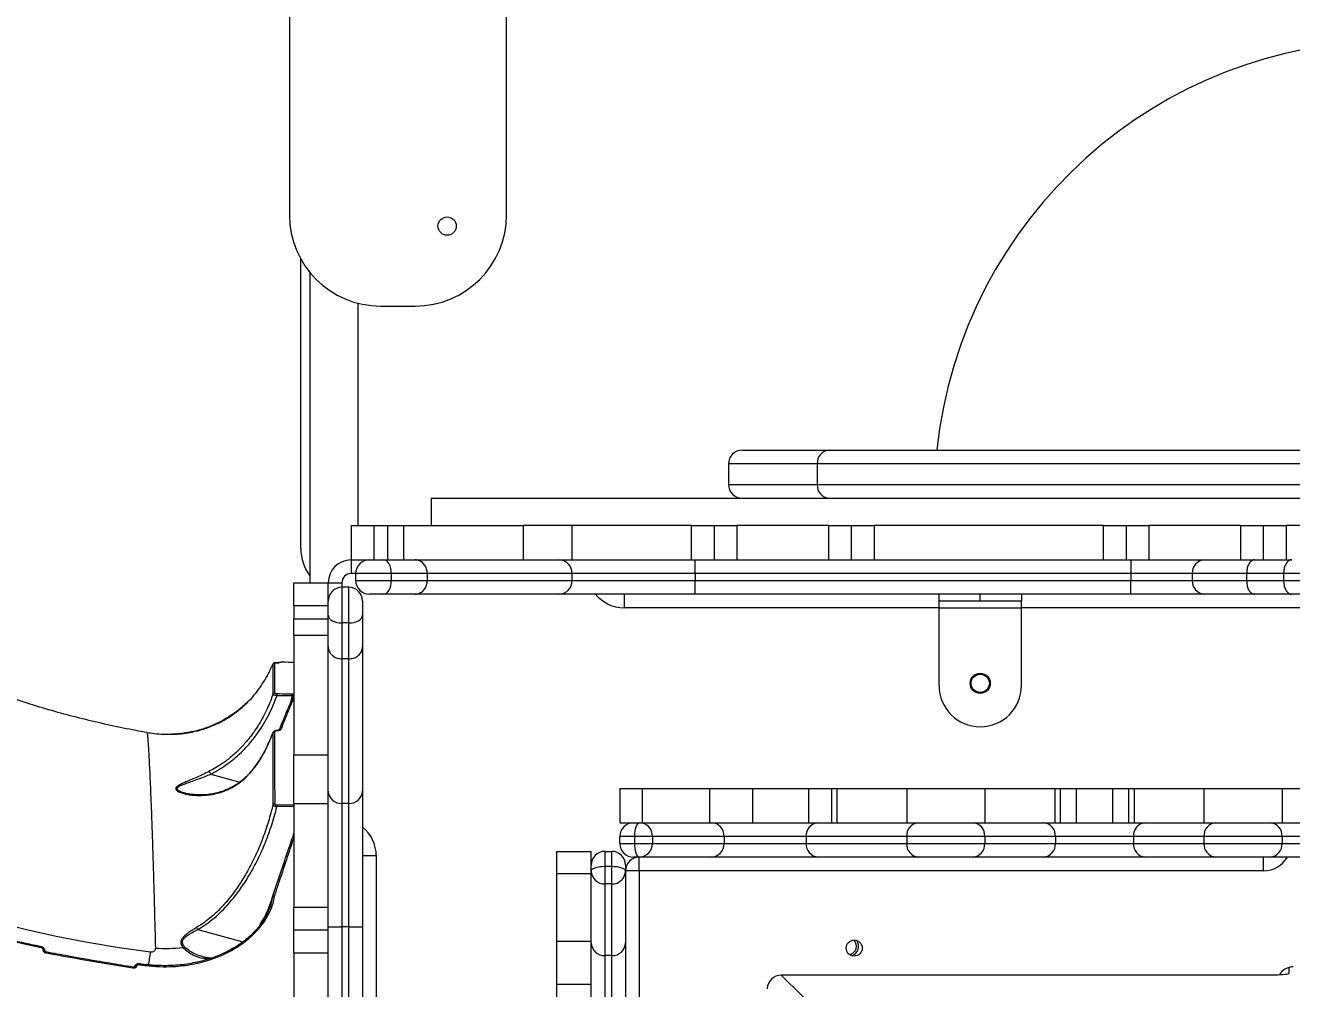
# Model space of a CAD drawing. Header units: millimetres. Extents: x -6328 to 5334, y -5037 to 4112.
# Drawn here: x -1314 to -760, y 1132 to 1553 of the extents above; entities that cross this region are included whole.
import ezdxf

# ---------------------------------------------------------------- set-up
doc = ezdxf.new("R2010")
doc.units = ezdxf.units.MM
for name, color, linetype in [('DIKOM_ОБЪЕКТ', 7, 'Continuous'), ('DIKOM_РАЗМЕР_ЗОНА', 7, 'Continuous'), ('DIKOM_РАЗМЕР_ОБЪЕКТА', 7, 'Continuous')]:
    doc.layers.add(name, color=color, linetype=linetype)
doc.styles.add('style1', font='arial.ttf', dxfattribs={"width": 0.8})
doc.dimstyles.new('1-50', dxfattribs={"dimtxt": 300, "dimasz": 200, "dimexe": 100, "dimexo": 0, "dimgap": 100, "dimtad": 1, "dimtxsty": 'style1', "dimcen": 200, "dimclrd": 7, "dimclre": 7, "dimclrt": 7, "dimadec": 1, "dimazin": 2, "dimtfac": 1, "dimtmove": 0, "dimatfit": 2, "dimfxl": 0, "dimlwd": 25, "dimlwe": 18, "dimarcsym": 0})

# ---------------------------------------------------------------- blocks, each defined once
blk = doc.blocks.new('*D2')
at = {"layer": 'Defpoints', "color": 0, "transparency": 16777216}
for p in [(-5303.77, 2121.42), (-1621.11, 2121.42), (560.33, -2395.62)]:
    blk.add_point(p, dxfattribs=at)
at = {"layer": 'DIKOM_РАЗМЕР_ОБЪЕКТА', "color": 7, "lineweight": 18, "transparency": 16777216}
for p, q in [((-1621.11, 2121.42), (-5403.77, 2121.42)), ((560.33, -2395.62), (-5403.77, -2395.62))]:
    blk.add_line(p, q, dxfattribs=at)
at = {"layer": 'DIKOM_РАЗМЕР_ОБЪЕКТА', "color": 7, "lineweight": 25, "transparency": 16777216}
blk.add_line((-5303.77, -2195.62), (-5303.77, 1921.42), dxfattribs=at)
at = {"layer": 'DIKOM_РАЗМЕР_ОБЪЕКТА', "color": 7, "transparency": 16777216}
for points in [[(-5337.11, 1921.42), (-5270.44, 1921.42), (-5303.77, 2121.42)], [(-5337.11, -2195.62), (-5270.44, -2195.62), (-5303.77, -2395.62)]]:
    blk.add_solid(points, dxfattribs=at)
at = {"layer": 'DIKOM_РАЗМЕР_ОБЪЕКТА', "color": 7, "transparency": 16777216, "insert": (-5556.94, -137.1), "char_height": 300, "attachment_point": 5, "rotation": 90, "style": 'style1'}
blk.add_mtext('4500', dxfattribs=at)
blk = doc.blocks.new('*D3')
at = {"layer": 'Defpoints', "color": 0, "transparency": 16777216}
for p in [(-1814.92, 4111.71), (-5877.98, -3895.62), (33.33, -3895.62)]:
    blk.add_point(p, dxfattribs=at)
at = {"layer": 'DIKOM_РАЗМЕР_ЗОНА', "color": 7, "lineweight": 18, "transparency": 16777216}
for p, q in [((-1814.92, 4111.71), (-5977.98, 4111.71)), ((33.33, -3895.62), (-5977.98, -3895.62))]:
    blk.add_line(p, q, dxfattribs=at)
at = {"layer": 'DIKOM_РАЗМЕР_ЗОНА', "color": 7, "lineweight": 25, "transparency": 16777216}
blk.add_line((-5877.98, 3911.71), (-5877.98, -3695.62), dxfattribs=at)
at = {"layer": 'DIKOM_РАЗМЕР_ЗОНА', "color": 7, "transparency": 16777216}
for points in [[(-5911.31, 3911.71), (-5844.65, 3911.71), (-5877.98, 4111.71)], [(-5911.31, -3695.62), (-5844.65, -3695.62), (-5877.98, -3895.62)]]:
    blk.add_solid(points, dxfattribs=at)
at = {"layer": 'DIKOM_РАЗМЕР_ЗОНА', "color": 7, "transparency": 16777216, "insert": (-6131.15, 108.05), "char_height": 300, "attachment_point": 5, "rotation": 90, "style": 'style1'}
blk.add_mtext('8000', dxfattribs=at)

msp = doc.modelspace()

# ---------------------------------------------------------------- linework, layer by layer
at = {"layer": 'DIKOM_ОБЪЕКТ', "color": 7, "linetype": 'Continuous', "lineweight": 15}
for p, q in [((-1198.67, 1564.304), (-1198.67, 1470.311)), ((-1103.67, 1470.311), (-1103.67, 1564.304)), ((-1193.67, 1324.311), (-1193.67, 1450.946)), ((-1189.67, 1445.032), (-1189.67, 1309.311)), ((-1168.67, 1431.581), (-1168.67, 1334.311)), ((-1158.67, 1430.311), (-1143.67, 1430.311)), ((-1000.67, 1367.311), (-962.621, 1367.311)), ((-962.621, 1367.311), (-470.719, 1367.311)), ((-1006.67, 1361.311), (-1006.67, 1352.311)), ((-967.817, 1361.311), (-1006.67, 1361.311)), ((-465.523, 1361.311), (-967.817, 1361.311)), ((-967.817, 1361.311), (-967.817, 1352.311)), ((-1006.67, 1352.311), (-967.817, 1352.311)), ((-967.817, 1352.311), (-465.523, 1352.311)), ((-1136.67, 1346.311), (-1136.67, 1334.311)), ((-1136.67, 1346.311), (-296.67, 1346.311)), ((-1171.67, 1334.311), (-1171.67, 1319.311)), ((-1171.67, 1334.311), (-1161.67, 1334.311)), ((-1161.67, 1334.311), (-1161.67, 1319.311)), ((-1161.67, 1334.311), (-1155.812, 1334.311)), ((-1155.812, 1334.311), (-1155.812, 1319.311)), ((-1155.812, 1334.311), (-1148.741, 1334.311)), ((-1148.741, 1334.311), (-1148.741, 1319.311)), ((-1148.741, 1334.311), (-1096.358, 1334.311)), ((-1096.358, 1334.311), (-1096.358, 1319.311)), ((-1075.145, 1334.311), (-1096.358, 1334.311)), ((-1075.145, 1334.311), (-1075.145, 1319.311)), ((-1022.961, 1334.311), (-1075.145, 1334.311)), ((-1022.961, 1334.311), (-1022.961, 1319.311)), ((-1022.961, 1334.311), (-1012.961, 1334.311)), ((-1012.961, 1334.311), (-1012.961, 1319.311)), ((-1012.961, 1334.311), (-1002.961, 1334.311)), ((-1002.961, 1334.311), (-1002.961, 1319.311)), ((-962.961, 1334.311), (-1002.961, 1334.311)), ((-962.961, 1334.311), (-962.961, 1319.311)), ((-962.961, 1334.311), (-952.961, 1334.311)), ((-952.961, 1334.311), (-952.961, 1319.311)), ((-952.961, 1334.311), (-942.961, 1334.311)), ((-942.961, 1334.311), (-942.961, 1319.311)), ((-842.785, 1334.311), (-942.961, 1334.311)), ((-842.785, 1334.311), (-842.785, 1319.311)), ((-842.785, 1334.311), (-832.785, 1334.311)), ((-832.785, 1334.311), (-832.785, 1319.311)), ((-832.785, 1334.311), (-822.785, 1334.311)), ((-822.785, 1334.311), (-822.785, 1319.311)), ((-782.785, 1334.311), (-822.785, 1334.311)), ((-782.785, 1334.311), (-782.785, 1319.311)), ((-782.785, 1334.311), (-772.785, 1334.311)), ((-772.785, 1334.311), (-772.785, 1319.311)), ((-772.785, 1334.311), (-762.785, 1334.311)), ((-762.785, 1334.311), (-762.785, 1319.311)), ((-663.718, 1334.311), (-762.785, 1334.311)), ((-1171.67, 1319.311), (-1163.67, 1319.311)), ((-1171.67, 1319.311), (-1171.67, 1313.311)), ((-1163.67, 1319.311), (-1157.438, 1319.311)), ((-1157.438, 1319.311), (-1143.744, 1319.311)), ((-1143.744, 1319.311), (-1080.528, 1319.311)), ((-1080.528, 1319.311), (-1021.187, 1319.311)), ((-1021.187, 1313.311), (-1021.187, 1319.311)), ((-1021.187, 1319.311), (-830.786, 1319.311)), ((-830.786, 1319.311), (-830.786, 1313.311)), ((-830.786, 1319.311), (-798.497, 1319.311)), ((-798.497, 1319.311), (-776.665, 1319.311)), ((-776.665, 1319.311), (-760.391, 1319.311)), ((-1169.67, 1313.311), (-1171.67, 1313.311)), ((-1154.089, 1313.311), (-1169.67, 1313.311)), ((-1169.67, 1313.311), (-1169.67, 1310.311)), ((-1154.089, 1313.311), (-1154.089, 1310.311)), ((-1138.362, 1313.311), (-1154.089, 1313.311)), ((-1138.362, 1313.311), (-1138.362, 1310.311)), ((-1075.133, 1313.311), (-1138.362, 1313.311)), ((-1075.133, 1313.311), (-1075.133, 1310.311)), ((-1021.187, 1313.311), (-1075.133, 1313.311)), ((-1021.187, 1313.311), (-1021.187, 1310.311)), ((-830.786, 1313.311), (-1021.187, 1313.311)), ((-803.878, 1313.311), (-830.786, 1313.311)), ((-830.786, 1313.311), (-830.786, 1310.311)), ((-780.098, 1313.311), (-803.878, 1313.311)), ((-803.878, 1313.311), (-803.878, 1310.311)), ((-763.928, 1313.311), (-780.098, 1313.311)), ((-780.098, 1313.311), (-780.098, 1310.311)), ((-752.586, 1313.311), (-763.928, 1313.311)), ((-763.928, 1313.311), (-763.928, 1310.311)), ((-1196.67, 1309.311), (-1181.67, 1309.311)), ((-1196.67, 1299.311), (-1196.67, 1309.311)), ((-1181.67, 1301.311), (-1181.67, 1309.311)), ((-1181.67, 1309.311), (-1175.67, 1309.311)), ((-1175.67, 1309.311), (-1175.67, 1307.311)), ((-1175.67, 1307.311), (-1175.67, 1291.73)), ((-1172.67, 1307.311), (-1175.67, 1307.311)), ((-1172.67, 1291.73), (-1172.67, 1307.311)), ((-1169.67, 1310.311), (-1154.089, 1310.311)), ((-1154.089, 1310.311), (-1138.362, 1310.311)), ((-1138.362, 1310.311), (-1075.133, 1310.311)), ((-1075.133, 1310.311), (-1021.187, 1310.311)), ((-1021.187, 1304.311), (-1021.187, 1310.311)), ((-1021.187, 1310.311), (-830.786, 1310.311)), ((-830.786, 1304.311), (-830.786, 1310.311)), ((-830.786, 1310.311), (-803.878, 1310.311)), ((-803.878, 1310.311), (-780.098, 1310.311)), ((-780.098, 1310.311), (-763.928, 1310.311)), ((-763.928, 1310.311), (-752.586, 1310.311)), ((-1181.67, 1295.078), (-1181.67, 1301.311)), ((-1166.67, 1301.311), (-1166.67, 1295.078)), ((-1157.438, 1304.311), (-1163.67, 1304.311)), ((-1143.744, 1304.311), (-1157.438, 1304.311)), ((-1080.528, 1304.311), (-1143.744, 1304.311)), ((-1021.187, 1304.311), (-1080.528, 1304.311)), ((-1052.305, 1304.311), (-1052.305, 1298.311)), ((-830.786, 1304.311), (-1021.187, 1304.311)), ((-914.572, 1301.311), (-914.572, 1304.311)), ((-896.572, 1301.311), (-914.572, 1301.311)), ((-914.572, 1298.311), (-914.572, 1301.311)), ((-896.572, 1301.311), (-896.572, 1304.311)), ((-878.572, 1301.311), (-896.572, 1301.311)), ((-878.572, 1304.311), (-878.572, 1301.311)), ((-878.572, 1298.311), (-878.572, 1301.311)), ((-798.497, 1304.311), (-830.786, 1304.311)), ((-776.665, 1304.311), (-798.497, 1304.311)), ((-760.391, 1304.311), (-776.665, 1304.311)), ((-747.266, 1304.311), (-760.391, 1304.311)), ((-1196.67, 1299.311), (-1181.67, 1299.311)), ((-1196.67, 1299.311), (-1196.67, 1293.453)), ((-914.572, 1298.311), (-1052.305, 1298.311)), ((-914.572, 1298.311), (-878.572, 1298.311)), ((-914.572, 1264.311), (-914.572, 1298.311)), ((-878.572, 1264.311), (-878.572, 1298.311)), ((-555.048, 1298.311), (-878.572, 1298.311)), ((-1196.67, 1293.453), (-1181.67, 1293.453)), ((-1196.67, 1286.382), (-1196.67, 1293.453)), ((-1181.67, 1281.384), (-1181.67, 1295.078)), ((-1172.67, 1291.73), (-1175.67, 1291.73)), ((-1175.67, 1291.73), (-1175.67, 1276.003)), ((-1172.67, 1276.003), (-1172.67, 1291.73)), ((-1166.67, 1295.078), (-1166.67, 1281.384)), ((-1196.67, 1286.382), (-1181.67, 1286.382)), ((-1196.67, 1286.382), (-1196.67, 1233.998)), ((-1181.67, 1218.169), (-1181.67, 1281.384)), ((-1166.67, 1281.384), (-1166.67, 1218.169)), ((-1172.67, 1276.003), (-1175.67, 1276.003)), ((-1175.67, 1276.003), (-1175.67, 1212.774)), ((-1172.67, 1212.774), (-1172.67, 1276.003)), ((-1208.324, 1268.571), (-1208.575, 1268.151)), ((-1204.061, 1260.053), (-1197.378, 1259.922)), ((-1197.378, 1259.922), (-1198.524, 1255.975)), ((-1196.99, 1259.527), (-1197.04, 1259.382)), ((-1206.985, 1240.961), (-1207.289, 1240.208)), ((-1206.935, 1240.941), (-1206.956, 1240.95)), ((-1206.935, 1240.941), (-1205.918, 1243.659)), ((-1196.67, 1233.998), (-1181.67, 1233.998)), ((-1196.67, 1212.785), (-1196.67, 1233.998)), ((-1233.017, 1225.616), (-1220.271, 1222.135)), ((-1054.17, 1219.311), (-1054.17, 1204.311)), ((-1054.17, 1219.311), (-1044.464, 1219.311)), ((-1044.464, 1219.311), (-1044.464, 1204.311)), ((-1044.464, 1219.311), (-1014.918, 1219.311)), ((-1014.918, 1219.311), (-1014.918, 1204.311)), ((-1014.918, 1219.311), (-996.094, 1219.311)), ((-996.094, 1219.311), (-996.094, 1204.311)), ((-996.094, 1219.311), (-971.67, 1219.311)), ((-971.67, 1219.311), (-971.67, 1204.311)), ((-971.67, 1219.311), (-961.67, 1219.311)), ((-961.67, 1219.311), (-961.67, 1204.311)), ((-961.67, 1219.311), (-959.319, 1219.311)), ((-959.319, 1219.311), (-959.319, 1204.311)), ((-959.319, 1219.311), (-928.732, 1219.311)), ((-928.732, 1219.311), (-928.732, 1204.311)), ((-928.732, 1219.311), (-894.608, 1219.311)), ((-894.608, 1219.311), (-894.608, 1204.311)), ((-894.608, 1219.311), (-864.021, 1219.311)), ((-864.021, 1219.311), (-864.021, 1204.311)), ((-864.021, 1219.311), (-861.67, 1219.311)), ((-861.67, 1219.311), (-861.67, 1204.311)), ((-861.67, 1219.311), (-854.67, 1219.311)), ((-854.67, 1219.311), (-854.67, 1204.311)), ((-854.67, 1219.311), (-838.67, 1219.311)), ((-838.67, 1219.311), (-838.67, 1204.311)), ((-838.67, 1219.311), (-831.67, 1219.311)), ((-831.67, 1219.311), (-831.67, 1204.311)), ((-831.67, 1219.311), (-829.319, 1219.311)), ((-829.319, 1219.311), (-829.319, 1204.311)), ((-829.319, 1219.311), (-798.732, 1219.311)), ((-798.732, 1219.311), (-798.732, 1204.311)), ((-798.732, 1219.311), (-764.608, 1219.311)), ((-764.608, 1219.311), (-764.608, 1204.311)), ((-764.608, 1219.311), (-734.021, 1219.311)), ((-1243.893, 1217.214), (-1244.239, 1217.318)), ((-1196.67, 1212.785), (-1181.67, 1212.785)), ((-1196.67, 1212.785), (-1196.67, 1167.439)), ((-1181.67, 1158.827), (-1181.67, 1218.169)), ((-1172.67, 1212.774), (-1175.67, 1212.774)), ((-1175.67, 1212.774), (-1175.67, 1158.827)), ((-1172.67, 1158.827), (-1172.67, 1212.774)), ((-1166.67, 1218.169), (-1166.67, 1158.827)), ((-1204.105, 1211.435), (-1196.67, 1211.513)), ((-1054.17, 1204.311), (-1048.17, 1204.311)), ((-1048.17, 1204.311), (-1045.558, 1204.311)), ((-1045.558, 1204.311), (-1014.198, 1204.311)), ((-1014.198, 1204.311), (-967.546, 1204.311)), ((-967.546, 1204.311), (-923.613, 1204.311)), ((-923.613, 1204.311), (-899.727, 1204.311)), ((-899.727, 1204.311), (-868.85, 1204.311)), ((-868.85, 1204.311), (-824.49, 1204.311)), ((-824.49, 1204.311), (-793.613, 1204.311)), ((-793.613, 1204.311), (-769.727, 1204.311)), ((-769.727, 1204.311), (-738.85, 1204.311)), ((-1047.64, 1198.311), (-1054.17, 1198.311)), ((-1054.17, 1195.311), (-1054.17, 1198.311)), ((-1039.911, 1198.311), (-1047.64, 1198.311)), ((-1047.64, 1195.311), (-1047.64, 1198.311)), ((-1039.911, 1198.311), (-1039.911, 1195.311)), ((-1008.551, 1198.311), (-1039.911, 1198.311)), ((-1008.551, 1198.311), (-1008.551, 1195.311)), ((-972.665, 1198.311), (-1008.551, 1198.311)), ((-928.732, 1198.311), (-972.665, 1198.311)), ((-972.665, 1198.311), (-972.665, 1195.311)), ((-894.608, 1198.311), (-928.732, 1198.311)), ((-928.732, 1198.311), (-928.732, 1195.311)), ((-894.608, 1198.311), (-894.608, 1195.311)), ((-863.732, 1198.311), (-894.608, 1198.311)), ((-863.732, 1198.311), (-863.732, 1195.311)), ((-829.608, 1198.311), (-863.732, 1198.311)), ((-798.732, 1198.311), (-829.608, 1198.311)), ((-829.608, 1198.311), (-829.608, 1195.311)), ((-764.608, 1198.311), (-798.732, 1198.311)), ((-798.732, 1198.311), (-798.732, 1195.311)), ((-764.608, 1198.311), (-764.608, 1195.311)), ((-733.732, 1198.311), (-764.608, 1198.311)), ((-1081.67, 1191.811), (-1066.67, 1191.811)), ((-1081.67, 1182.105), (-1081.67, 1191.811)), ((-1066.67, 1185.811), (-1066.67, 1191.811)), ((-1060.67, 1191.811), (-1060.67, 1185.281)), ((-1060.67, 1191.811), (-1057.67, 1191.811)), ((-1057.67, 1185.281), (-1057.67, 1191.811)), ((-1054.17, 1195.311), (-1047.64, 1195.311)), ((-1047.64, 1195.311), (-1039.911, 1195.311)), ((-1039.911, 1195.311), (-1008.551, 1195.311)), ((-1008.551, 1195.311), (-972.665, 1195.311)), ((-972.665, 1195.311), (-928.732, 1195.311)), ((-928.732, 1195.311), (-894.608, 1195.311)), ((-894.608, 1195.311), (-863.732, 1195.311)), ((-863.732, 1195.311), (-829.608, 1195.311)), ((-829.608, 1195.311), (-798.732, 1195.311)), ((-798.732, 1195.311), (-764.608, 1195.311)), ((-764.608, 1195.311), (-733.732, 1195.311)), ((-1166.67, 1189.946), (-1160.67, 1189.946)), ((-1160.67, 1189.946), (-1160.67, 1051.932)), ((-1066.67, 1183.199), (-1066.67, 1185.811)), ((-1060.67, 1185.281), (-1060.67, 1177.551)), ((-1060.67, 1185.281), (-1057.67, 1185.281)), ((-1057.67, 1177.551), (-1057.67, 1185.281)), ((-1051.67, 1185.811), (-1051.67, 1183.199)), ((-1045.558, 1189.311), (-1048.17, 1189.311)), ((-1045.67, 1183.311), (-1045.67, 1189.311)), ((-1014.198, 1189.311), (-1045.558, 1189.311)), ((-967.546, 1189.311), (-1014.198, 1189.311)), ((-923.613, 1189.311), (-967.546, 1189.311)), ((-899.727, 1189.311), (-923.613, 1189.311)), ((-868.85, 1189.311), (-899.727, 1189.311)), ((-824.49, 1189.311), (-868.85, 1189.311)), ((-793.613, 1189.311), (-824.49, 1189.311)), ((-769.727, 1189.311), (-793.613, 1189.311)), ((-772.67, 1183.311), (-772.67, 1189.311)), ((-738.85, 1189.311), (-769.727, 1189.311)), ((-1081.67, 1182.105), (-1066.67, 1182.105)), ((-1081.67, 1152.559), (-1081.67, 1182.105)), ((-1066.67, 1151.838), (-1066.67, 1183.199)), ((-1045.67, 1183.311), (-1051.67, 1183.311)), ((-1051.67, 1183.199), (-1051.67, 1151.838)), ((-772.67, 1183.311), (-1045.67, 1183.311)), ((-1045.67, 1183.311), (-1045.67, 910.311)), ((-1057.67, 1177.551), (-1060.67, 1177.551)), ((-1060.67, 1177.551), (-1060.67, 1146.191)), ((-1057.67, 1146.191), (-1057.67, 1177.551)), ((-1206.134, 1171.648), (-1206.16, 1171.524)), ((-1205.197, 1171.973), (-1205.138, 1172.203)), ((-1205.138, 1172.203), (-1205.127, 1172.234)), ((-1196.67, 1167.439), (-1181.67, 1167.439)), ((-1196.67, 1157.439), (-1196.67, 1167.439)), ((-1238.625, 1157.657), (-1219.009, 1152.299)), ((-1196.67, 1157.439), (-1181.67, 1157.439)), ((-1196.67, 1147.439), (-1196.67, 1157.439)), ((-1181.67, 1158.827), (-1175.67, 1158.827)), ((-1181.67, 968.427), (-1181.67, 1158.827)), ((-1172.67, 1158.827), (-1175.67, 1158.827)), ((-1175.67, 1158.827), (-1175.67, 968.427)), ((-1172.67, 1158.827), (-1166.67, 1158.827)), ((-1172.67, 968.427), (-1172.67, 1158.827)), ((-1166.67, 1158.827), (-1166.67, 968.427)), ((-1081.67, 1152.559), (-1066.67, 1152.559)), ((-1081.67, 1133.735), (-1081.67, 1152.559)), ((-1066.67, 1105.187), (-1066.67, 1151.838)), ((-1051.67, 1151.838), (-1051.67, 1105.187)), ((-1306.441, 1148.842), (-1306.445, 1148.822)), ((-1305.571, 1148.098), (-1305.567, 1148.117)), ((-1305.564, 1148.032), (-1305.571, 1148.098)), ((-1305.104, 1147.773), (-1305.105, 1147.773)), ((-1196.67, 1147.439), (-1181.67, 1147.439)), ((-1196.67, 1147.439), (-1196.67, 1107.439)), ((-1267.003, 1141.156), (-1267.005, 1141.156)), ((-1266.288, 1141.668), (-1266.471, 1141.286)), ((-1266.404, 1141.296), (-1266.422, 1141.245)), ((-1266.404, 1141.296), (-1266.417, 1141.264)), ((-1266.4, 1141.316), (-1266.404, 1141.296)), ((-1265.374, 1141.69), (-1265.37, 1141.71)), ((-1261.349, 1142.224), (-1264.232, 1142.605)), ((-1057.67, 1146.191), (-1060.67, 1146.191)), ((-1060.67, 1146.191), (-1060.67, 1110.306)), ((-1057.67, 1110.306), (-1057.67, 1146.191)), ((-761.67, 1141.019), (-761.67, 1138.42)), ((-767.67, 1137.703), (-983.626, 1137.703)), ((-983.626, 1137.703), (-932.042, 1087.056)), ((-1081.67, 1133.735), (-1066.67, 1133.735)), ((-1081.67, 1109.311), (-1081.67, 1133.735))]:
    msp.add_line(p, q, dxfattribs=at)
at = {"layer": 'DIKOM_ОБЪЕКТ', "color": 7, "linetype": 'Continuous', "lineweight": 15, "flags": 128}
for points in [[(-1154.089, 1313.311), (-1154.153, 1314.481), (-1154.344, 1315.607), (-1154.653, 1316.644), (-1155.07, 1317.553), (-1155.577, 1318.299), (-1156.156, 1318.854), (-1156.784, 1319.195), (-1157.438, 1319.311)], [(-1157.438, 1304.311), (-1156.784, 1304.426), (-1156.156, 1304.767), (-1155.577, 1305.322), (-1155.07, 1306.068), (-1154.653, 1306.977), (-1154.344, 1308.015), (-1154.153, 1309.14), (-1154.089, 1310.311)], [(-1181.67, 1295.078), (-1181.555, 1294.425), (-1181.213, 1293.797), (-1180.659, 1293.218), (-1179.913, 1292.71), (-1179.003, 1292.294), (-1177.966, 1291.984), (-1176.841, 1291.794), (-1175.67, 1291.73)], [(-1172.67, 1291.73), (-1171.5, 1291.794), (-1170.374, 1291.984), (-1169.337, 1292.294), (-1168.427, 1292.71), (-1167.681, 1293.218), (-1167.127, 1293.797), (-1166.785, 1294.425), (-1166.67, 1295.078)], [(-1203.334, 1274.283), (-1203.502, 1274.276), (-1203.534, 1274.272)], [(-1203.85, 1244.677), (-1203.869, 1244.739), (-1203.88, 1244.748)], [(-1047.64, 1198.311), (-1047.6, 1199.481), (-1047.481, 1200.607), (-1047.289, 1201.644), (-1047.03, 1202.553), (-1046.715, 1203.299), (-1046.355, 1203.854), (-1045.964, 1204.195), (-1045.558, 1204.311)], [(-1045.558, 1189.311), (-1045.964, 1189.426), (-1046.355, 1189.767), (-1046.715, 1190.322), (-1047.03, 1191.068), (-1047.289, 1191.977), (-1047.481, 1193.015), (-1047.6, 1194.14), (-1047.64, 1195.311)], [(-1259.315, 1147.686), (-1273.123, 1149.651), (-1286.877, 1151.961), (-1300.566, 1154.614), (-1314.182, 1157.609), (-1327.716, 1160.943), (-1341.161, 1164.615), (-1354.506, 1168.622), (-1367.743, 1172.962), (-1380.865, 1177.631), (-1393.861, 1182.627), (-1406.725, 1187.947)], [(-1066.67, 1183.199), (-1066.555, 1183.605), (-1066.213, 1183.995), (-1065.659, 1184.355), (-1064.913, 1184.671), (-1064.003, 1184.93), (-1062.966, 1185.122), (-1061.841, 1185.241), (-1060.67, 1185.281)], [(-1057.67, 1185.281), (-1056.5, 1185.241), (-1055.374, 1185.122), (-1054.337, 1184.93), (-1053.427, 1184.671), (-1052.681, 1184.355), (-1052.127, 1183.995), (-1051.785, 1183.605), (-1051.67, 1183.199)], [(-1369.752, 1166.816), (-1362.05, 1164.296), (-1354.313, 1161.885), (-1346.541, 1159.583), (-1338.736, 1157.392), (-1330.901, 1155.312), (-1323.035, 1153.342), (-1315.142, 1151.484), (-1307.223, 1149.738)], [(-1264.293, 1142.283), (-1263.933, 1142.234), (-1263.572, 1142.186), (-1263.211, 1142.138), (-1262.851, 1142.09), (-1262.49, 1142.042), (-1262.129, 1141.995), (-1261.768, 1141.948), (-1261.407, 1141.901)], [(-1261.349, 1142.224), (-1261.348, 1142.224), (-1261.348, 1142.223)], [(-761.67, 1138.42), (-761.785, 1138.28), (-762.127, 1138.146), (-762.681, 1138.022), (-763.427, 1137.913), (-764.337, 1137.824), (-765.374, 1137.758), (-766.5, 1137.717), (-767.67, 1137.703)]]:
    msp.add_lwpolyline(points, dxfattribs=at)
at = {"layer": 'DIKOM_ОБЪЕКТ', "color": 7, "linetype": 'Continuous', "lineweight": 15}
for centre, radius in [((-1129.67, 1465.311), 4), ((-896.572, 1265.311), 4.4), ((-896.572, 1265.311), 4), ((-951.67, 1149.509), 3.5)]:
    msp.add_circle(centre, radius, dxfattribs=at)
for centre, radius, start, end in [((-716.67, 1346.311), 200, 6.02717, 173.97283), ((-1158.67, 1470.311), 40, 180, 270), ((-1143.67, 1470.311), 40, 270, 0), ((-1000.67, 1361.311), 6, 90, 180), ((-962.188, 1361.686), 5.642, 94.40195, 183.81126), ((-1000.67, 1352.311), 6, 180, 270), ((-962.188, 1351.936), 5.642, 176.18874, 265.59805), ((-1173.67, 1324.311), 20, 180, 216.8699), ((-1171.67, 1309.311), 10, 90, 180), ((-1163.67, 1313.311), 6, 90, 180), ((-1080.848, 1313.598), 5.722, 357.12074, 86.79734), ((-798.17, 1313.604), 5.716, 93.27959, 182.94122), ((-1171.67, 1309.311), 4, 90, 180), ((-1175.67, 1301.311), 6, 90, 180), ((-1172.67, 1301.311), 6, 0, 90), ((-1163.67, 1310.311), 6, 180, 270), ((-1080.848, 1310.023), 5.722, 273.20266, 2.87926), ((-798.17, 1310.017), 5.716, 177.05878, 266.72041), ((-1052.305, 1314.311), 16, 218.68219, 270), ((-1205.004, 1273.254), 1, 87.44304, 157.85285), ((-896.572, 1264.311), 18, 180, 270), ((-896.572, 1264.311), 18, 270, 0), ((-1204.999, 1259.977), 1.001, 87.36742, 157.42386), ((-1211.599, 1260.287), 7.542, 358.22484, 3.08635), ((-1203.889, 1260.018), 6.511, 359.15816, 4.79834), ((-1196.141, 1259.146), 0.93, 124.68155, 155.85361), ((-1204.999, 1243.258), 1.003, 87.09226, 156.43113), ((-1202.383, 1244.237), 0.962, 84.4471, 137.11941), ((-1175.957, 1218.488), 5.722, 183.20266, 272.87926), ((-1172.383, 1218.488), 5.722, 267.12074, 356.79734), ((-1205.003, 1211.604), 1.008, 86.44175, 154.04543), ((-1214.069, 1211.356), 9.965, 0.4538, 3.46903), ((-1176.67, 1189.946), 16, 0, 51.31781), ((-1048.17, 1198.311), 6, 90, 180), ((-1045.74, 1198.482), 5.832, 358.31756, 88.21242), ((-1014.38, 1198.482), 5.832, 358.31756, 88.21242), ((-967.068, 1198.719), 5.612, 94.89317, 184.1729), ((-923.135, 1198.719), 5.612, 94.89317, 184.1729), ((-900.206, 1198.719), 5.612, 355.8271, 85.10683), ((-869.329, 1198.719), 5.612, 355.8271, 85.10683), ((-824.011, 1198.719), 5.612, 94.89317, 184.1729), ((-793.135, 1198.719), 5.612, 94.89317, 184.1729), ((-770.206, 1198.719), 5.612, 355.8271, 85.10683), ((-1060.67, 1185.811), 6, 90, 180), ((-1057.67, 1185.811), 6, 0, 90), ((-1048.17, 1195.311), 6, 180, 270), ((-1045.74, 1195.139), 5.832, 271.78758, 1.68244), ((-1014.38, 1195.139), 5.832, 271.78758, 1.68244), ((-967.068, 1194.902), 5.612, 175.8271, 265.10683), ((-923.135, 1194.902), 5.612, 175.8271, 265.10683), ((-900.206, 1194.902), 5.612, 274.89317, 4.1729), ((-869.329, 1194.902), 5.612, 274.89317, 4.1729), ((-824.011, 1194.902), 5.612, 175.8271, 265.10683), ((-793.135, 1194.902), 5.612, 175.8271, 265.10683), ((-770.206, 1194.902), 5.612, 274.89317, 4.1729), ((-1045.67, 1183.311), 6, 90, 180), ((-772.67, 1195.311), 12, 270, 330), ((-1060.841, 1183.381), 5.832, 181.78758, 271.68244), ((-1057.499, 1183.381), 5.832, 268.31756, 358.21242), ((-1205.347, 1171.037), 0.947, 80.89608, 149.08273), ((-1205.369, 1171.42), 0.817, 73.55085, 153.47198), ((-1205.35, 1171.437), 0.828, 74.39876, 154.69519), ((-1060.841, 1152.02), 5.832, 181.78758, 271.68244), ((-1057.499, 1152.02), 5.832, 268.31756, 358.21242), ((-954.17, 1150.311), 3.5, 274.24382, 50.18655), ((-954.17, 1150.311), 4.4, 289.52191, 34.90846), ((-1305.629, 1149.433), 1.623, 157.49387, 169.17945), ((-1306.533, 1147.828), 0.999, 15.68972, 84.97156), ((-1306.528, 1147.847), 0.999, 15.68668, 84.97021), ((-1301.738, 1146.856), 3.49, 164.7694, 170.23502), ((-1665.844, 1210.621), 411.371, 350.40873, 351.19976), ((-1253.073, 1215.22), 65.862, 266.35869, 276.87272), ((-1244.263, 1147.843), 2.194, 95.04254, 115.04695), ((-1265.783, 1140.667), 1.316, 158.18183, 172.73467), ((-1265.623, 1140.799), 0.926, 74.35243, 147.4991), ((-1265.62, 1140.818), 0.926, 74.35392, 147.50195), ((-1261.915, 1142), 2.395, 165.36755, 173.22643), ((-1259.318, 1141.688), 2.1, 165.21305, 174.17368), ((-759.67, 1134.311), 7, 90, 150.66525)]:
    msp.add_arc(centre, radius, start, end, dxfattribs=at)
msp.add_ellipse((-983.626, 1131.746), major_axis=(-6.044, 0), ratio=0.9855715, start_param=4.712389, end_param=6.2831853, dxfattribs=at)
for points, knots in [([(-1138.362, 1313.311), (-1138.421, 1313.985), (-1138.54, 1315.335), (-1139.468, 1317.13), (-1140.834, 1318.496), (-1142.304, 1319.166), (-1143.301, 1319.307), (-1143.698, 1319.31), (-1143.744, 1319.311)], [0, 0, 0, 0, 0.2146717, 0.4293433, 0.644016, 0.858691, 0.983598, 1, 1, 1, 1]), ([(-776.665, 1319.311), (-776.678, 1319.311), (-776.931, 1319.309), (-777.568, 1319.178), (-778.521, 1318.495), (-779.392, 1317.13), (-779.984, 1315.334), (-780.06, 1313.985), (-780.098, 1313.311)], [0, 0, 0, 0, 0.0073342, 0.1414717, 0.3561625, 0.5707932, 0.7853961, 1, 1, 1, 1]), ([(-760.391, 1319.311), (-760.43, 1319.31), (-760.691, 1319.305), (-761.346, 1319.161), (-762.304, 1318.496), (-763.201, 1317.13), (-763.811, 1315.335), (-763.889, 1313.985), (-763.928, 1313.311)], [0, 0, 0, 0, 0.0209692, 0.1413219, 0.3559925, 0.570662, 0.785331, 1, 1, 1, 1]), ([(-1143.744, 1304.311), (-1143.698, 1304.311), (-1143.301, 1304.315), (-1142.304, 1304.455), (-1140.834, 1305.125), (-1139.468, 1306.491), (-1138.54, 1308.287), (-1138.421, 1309.636), (-1138.362, 1310.311)], [0, 0, 0, 0, 0.016402, 0.141309, 0.355984, 0.5706567, 0.7853283, 1, 1, 1, 1]), ([(-780.098, 1310.311), (-780.06, 1309.636), (-779.984, 1308.287), (-779.392, 1306.492), (-778.521, 1305.126), (-777.568, 1304.444), (-776.931, 1304.312), (-776.678, 1304.311), (-776.665, 1304.311)], [0, 0, 0, 0, 0.2146039, 0.4292068, 0.6438375, 0.8585283, 0.9926658, 1, 1, 1, 1]), ([(-763.928, 1310.311), (-763.889, 1309.636), (-763.811, 1308.287), (-763.201, 1306.491), (-762.304, 1305.125), (-761.346, 1304.461), (-760.691, 1304.316), (-760.43, 1304.311), (-760.391, 1304.311)], [0, 0, 0, 0, 0.214669, 0.429338, 0.6440075, 0.8586781, 0.9790308, 1, 1, 1, 1]), ([(-1181.67, 1281.384), (-1181.67, 1281.338), (-1181.666, 1280.942), (-1181.526, 1279.945), (-1180.856, 1278.475), (-1179.49, 1277.109), (-1177.694, 1276.181), (-1176.345, 1276.062), (-1175.67, 1276.003)], [0, 0, 0, 0, 0.016402, 0.141309, 0.355984, 0.5706567, 0.7853283, 1, 1, 1, 1]), ([(-1172.67, 1276.003), (-1171.995, 1276.062), (-1170.646, 1276.181), (-1168.85, 1277.109), (-1167.485, 1278.475), (-1166.814, 1279.945), (-1166.674, 1280.942), (-1166.67, 1281.338), (-1166.67, 1281.384)], [0, 0, 0, 0, 0.2146717, 0.4293433, 0.644016, 0.858691, 0.983598, 1, 1, 1, 1]), ([(-1208.39, 1268.433), (-1207.63, 1269.914), (-1206.753, 1271.622), (-1206.027, 1273.395), (-1205.931, 1273.631)], [0, 0, 0, 0, 0.8666434, 1, 1, 1, 1]), ([(-1205.931, 1273.631), (-1205.93, 1273.185), (-1205.929, 1272.29), (-1205.928, 1269.474), (-1205.926, 1265.66), (-1205.924, 1262.129), (-1205.923, 1260.361)], [0, 0, 0, 0, 0.2482753, 0.4972304, 0.7482641, 1, 1, 1, 1]), ([(-1204.309, 1274.268), (-1204.356, 1274.27), (-1204.55, 1274.275), (-1204.834, 1274.274), (-1205.017, 1274.272), (-1205.236, 1274.236), (-1205.438, 1274.17), (-1205.667, 1274.02), (-1205.839, 1273.85), (-1205.883, 1273.72), (-1205.89, 1273.699)], [0, 0, 0, 0, 0.0702119, 0.2900774, 0.5054136, 0.5789529, 0.675694, 0.8067195, 0.9693387, 1, 1, 1, 1]), ([(-1204.96, 1274.253), (-1204.958, 1274.255), (-1204.951, 1274.263), (-1204.853, 1274.271), (-1204.622, 1274.274), (-1204.401, 1274.27), (-1204.29, 1274.267)], [0, 0, 0, 0, 0.1085481, 0.3983774, 0.6996407, 1, 1, 1, 1]), ([(-1204.953, 1260.977), (-1204.954, 1262.723), (-1204.955, 1266.221), (-1204.957, 1270.04), (-1204.958, 1272.892), (-1204.959, 1273.799), (-1204.96, 1274.253)], [0, 0, 0, 0, 0.2482771, 0.497233, 0.7482654, 1, 1, 1, 1]), ([(-1203.534, 1274.269), (-1203.533, 1274.269), (-1203.53, 1274.269), (-1203.57, 1274.266), (-1203.687, 1274.263), (-1203.944, 1274.262), (-1204.218, 1274.266), (-1204.397, 1274.271), (-1204.419, 1274.272)], [0, 0, 0, 0, 0.0278349, 0.1434413, 0.3320075, 0.6037401, 0.9508123, 1, 1, 1, 1]), ([(-1204.29, 1274.267), (-1204.135, 1274.264), (-1203.823, 1274.258), (-1203.495, 1274.263), (-1203.358, 1274.273), (-1203.338, 1274.282), (-1203.334, 1274.283)], [0, 0, 0, 0, 0.3053831, 0.6114639, 0.9125789, 1, 1, 1, 1]), ([(-1203.202, 1274.453), (-1203.31, 1274.429), (-1203.469, 1274.395), (-1203.603, 1274.302), (-1203.645, 1274.273)], [0, 0, 0, 0, 0.6848034, 1, 1, 1, 1]), ([(-1203.334, 1274.283), (-1203.295, 1274.308), (-1203.129, 1274.416), (-1202.976, 1274.473), (-1202.858, 1274.516)], [0, 0, 0, 0, 0.2316236, 1, 1, 1, 1]), ([(-1202.858, 1274.516), (-1202.833, 1274.528), (-1202.677, 1274.603), (-1202.554, 1274.56), (-1202.451, 1274.523)], [0, 0, 0, 0, 0.1610432, 1, 1, 1, 1]), ([(-1196.67, 1274.454), (-1198.349, 1274.472), (-1200.275, 1274.492), (-1202.199, 1274.593), (-1202.446, 1274.606)], [0, 0, 0, 0, 0.871242, 1, 1, 1, 1]), ([(-1221.042, 1253.364), (-1220.021, 1254.222), (-1217.012, 1256.753), (-1212.522, 1261.653), (-1209.779, 1266.154), (-1208.39, 1268.433)], [0, 0, 0, 0, 0.2022776, 0.5961151, 1, 1, 1, 1]), ([(-1260.939, 1243.805), (-1262.579, 1244.088), (-1267.897, 1245.005), (-1276.828, 1246.87), (-1287.727, 1249.384), (-1298.546, 1252.208), (-1309.284, 1255.309), (-1319.923, 1258.718), (-1328.058, 1261.502), (-1332.605, 1263.24), (-1333.679, 1263.65)], [0, 0, 0, 0, 0.0659689, 0.2138575, 0.361795, 0.5097883, 0.6578445, 0.8059703, 0.9541726, 1, 1, 1, 1]), ([(-1205.923, 1260.361), (-1206.253, 1259.432), (-1207.42, 1256.135), (-1209.969, 1250.625), (-1213.465, 1244.897), (-1216.995, 1240.275), (-1220.291, 1236.618), (-1223.966, 1233.215), (-1228.409, 1229.753), (-1231.886, 1227.818), (-1233.862, 1226.719)], [0, 0, 0, 0, 0.0670618, 0.2378729, 0.4109021, 0.5192574, 0.6283007, 0.7397464, 0.8521479, 1, 1, 1, 1]), ([(-1233.017, 1225.616), (-1232.912, 1225.669), (-1231.546, 1226.355), (-1228.981, 1227.802), (-1225.458, 1230.184), (-1222.115, 1232.854), (-1218.774, 1235.969), (-1215.51, 1239.542), (-1211.569, 1244.676), (-1207.43, 1251.425), (-1205.191, 1257.159), (-1204.061, 1260.053)], [0, 0, 0, 0, 0.0075307, 0.0973641, 0.1878247, 0.2800771, 0.3728737, 0.4832195, 0.594322, 0.7952727, 1, 1, 1, 1]), ([(-1216.89, 1257.223), (-1218.39, 1255.808), (-1221.66, 1252.722), (-1225.572, 1250.379), (-1227.689, 1249.112)], [0, 0, 0, 0, 0.458687, 1, 1, 1, 1]), ([(-1205.923, 1260.361), (-1205.88, 1260.355), (-1205.794, 1260.343), (-1205.393, 1260.278), (-1204.851, 1260.186), (-1204.377, 1260.106), (-1204.115, 1260.062), (-1204.061, 1260.053)], [0, 0, 0, 0, 0.2435264, 0.4875452, 0.719776, 0.9418364, 1, 1, 1, 1]), ([(-1204.068, 1260.693), (-1204.128, 1260.696), (-1204.281, 1260.702), (-1204.529, 1260.735), (-1204.76, 1260.797), (-1204.923, 1260.882), (-1204.942, 1260.943), (-1204.953, 1260.977)], [0, 0, 0, 0, 0.1207614, 0.3075471, 0.5229343, 0.737446, 1, 1, 1, 1]), ([(-1197.4, 1260.563), (-1198.066, 1260.571), (-1200.289, 1260.598), (-1202.512, 1260.654), (-1204.068, 1260.693)], [0, 0, 0, 0, 0.2996336, 1, 1, 1, 1]), ([(-1197.04, 1259.382), (-1197.998, 1257.229), (-1199.868, 1253.022), (-1202.053, 1247.582), (-1203.12, 1244.926)], [0, 0, 0, 0, 0.5118029, 1, 1, 1, 1]), ([(-1202.289, 1245.195), (-1202.195, 1245.434), (-1201.722, 1246.629), (-1200.519, 1249.639), (-1198.755, 1253.916), (-1197.38, 1257.129), (-1196.713, 1258.62), (-1196.67, 1258.715)], [0, 0, 0, 0, 0.0463836, 0.231926, 0.6030607, 0.9747324, 1, 1, 1, 1]), ([(-1196.67, 1260.496), (-1196.674, 1260.497), (-1196.781, 1260.526), (-1197.047, 1260.551), (-1197.295, 1260.559), (-1197.4, 1260.563)], [0, 0, 0, 0, 0.0235968, 0.5852445, 1, 1, 1, 1]), ([(-1197.378, 1259.922), (-1197.339, 1259.936), (-1197.275, 1259.959), (-1197.185, 1259.962), (-1197.117, 1259.945), (-1197.061, 1259.908), (-1197.003, 1259.825), (-1196.972, 1259.647), (-1197.013, 1259.486), (-1197.04, 1259.382)], [0, 0, 0, 0, 0.1044811, 0.1740906, 0.2297643, 0.3047698, 0.3966984, 0.6086533, 1, 1, 1, 1]), ([(-1250.134, 1243.043), (-1250.212, 1243.04), (-1250.594, 1243.025), (-1250.504, 1243.024), (-1249.695, 1243.034), (-1248.397, 1243.088), (-1246.264, 1243.235), (-1243.035, 1243.623), (-1238.511, 1244.56), (-1233.47, 1246.138), (-1228.674, 1248.316), (-1224.476, 1250.773), (-1222.196, 1252.493), (-1221.042, 1253.364)], [0, 0, 0, 0, 0.0137381, 0.0677202, 0.1255051, 0.1781546, 0.2319978, 0.3573756, 0.4852977, 0.6368776, 0.7924279, 0.8949216, 1, 1, 1, 1]), ([(-1227.689, 1249.112), (-1229.352, 1248.267), (-1232.724, 1246.555), (-1237.859, 1244.843), (-1242.079, 1243.883), (-1245.334, 1243.401), (-1247.601, 1243.17), (-1249.242, 1243.077), (-1249.699, 1243.06), (-1249.784, 1243.057)], [0, 0, 0, 0, 0.2091648, 0.424283, 0.6393061, 0.749393, 0.8606406, 0.9740412, 1, 1, 1, 1]), ([(-1250.134, 1242.98), (-1251.348, 1242.951), (-1253.883, 1242.891), (-1257.507, 1243.145), (-1259.885, 1243.538), (-1260.961, 1243.716)], [0, 0, 0, 0, 0.3351121, 0.6992909, 1, 1, 1, 1]), ([(-1260.961, 1243.681), (-1260.919, 1243.623), (-1260.841, 1243.516), (-1260.692, 1242.233), (-1260.534, 1240.446), (-1260.357, 1237.969), (-1260.163, 1234.818), (-1259.953, 1230.985), (-1259.729, 1226.459), (-1259.493, 1221.255), (-1259.252, 1215.479), (-1259.009, 1209.187), (-1258.774, 1202.696), (-1258.546, 1195.981), (-1258.327, 1189.114), (-1258.106, 1181.817), (-1257.853, 1172.947), (-1257.568, 1162.337), (-1257.36, 1153.777), (-1257.256, 1149.491)], [0, 0, 0, 0, 0.0690411, 0.1267419, 0.1845439, 0.2428134, 0.3011858, 0.3602979, 0.4195162, 0.4792165, 0.539025, 0.5958406, 0.6527486, 0.702967, 0.7531854, 0.8036581, 0.8541308, 0.9269694, 1, 1, 1, 1]), ([(-1214.983, 1227.124), (-1214.175, 1228.185), (-1212.157, 1230.833), (-1209.372, 1235.42), (-1207.75, 1239.093), (-1206.935, 1240.941)], [0, 0, 0, 0, 0.2495539, 0.6225683, 1, 1, 1, 1]), ([(-1203.88, 1244.745), (-1203.91, 1244.746), (-1204.158, 1244.755), (-1204.664, 1244.684), (-1205.234, 1244.502), (-1205.663, 1244.17), (-1205.898, 1243.845), (-1205.928, 1243.631), (-1205.937, 1243.564)], [0, 0, 0, 0, 0.0319544, 0.2659681, 0.5562224, 0.7571534, 0.9248056, 1, 1, 1, 1]), ([(-1205.918, 1243.659), (-1205.917, 1241.413), (-1205.915, 1236.918), (-1205.913, 1229.301), (-1205.911, 1221.097), (-1205.91, 1215.064), (-1205.909, 1212.045)], [0, 0, 0, 0, 0.2489042, 0.4982426, 0.7488996, 1, 1, 1, 1]), ([(-1204.948, 1244.259), (-1204.945, 1244.282), (-1204.934, 1244.358), (-1204.81, 1244.477), (-1204.553, 1244.588), (-1204.224, 1244.662), (-1203.975, 1244.672), (-1203.85, 1244.677)], [0, 0, 0, 0, 0.104362, 0.3453657, 0.5759466, 0.787751, 1, 1, 1, 1]), ([(-1204.94, 1212.61), (-1204.941, 1215.607), (-1204.942, 1221.606), (-1204.944, 1229.802), (-1204.946, 1237.458), (-1204.947, 1241.991), (-1204.948, 1244.259)], [0, 0, 0, 0, 0.2489045, 0.498243, 0.7488998, 1, 1, 1, 1]), ([(-1203.073, 1244.883), (-1203.072, 1244.883), (-1203.07, 1244.884), (-1203.155, 1244.845), (-1203.326, 1244.799), (-1203.58, 1244.756), (-1203.786, 1244.753), (-1203.881, 1244.752)], [0, 0, 0, 0, 0.1088653, 0.2878684, 0.5140806, 0.7736057, 1, 1, 1, 1]), ([(-1203.85, 1244.677), (-1203.67, 1244.684), (-1203.311, 1244.698), (-1202.844, 1244.805), (-1202.452, 1244.968), (-1202.346, 1245.116), (-1202.289, 1245.195)], [0, 0, 0, 0, 0.2322141, 0.4640078, 0.7140143, 1, 1, 1, 1]), ([(-1207.289, 1240.208), (-1207.431, 1239.848), (-1208.089, 1238.181), (-1209.547, 1235.339), (-1211.676, 1231.74), (-1213.525, 1229.023), (-1214.737, 1227.579), (-1215.058, 1227.196)], [0, 0, 0, 0, 0.0764074, 0.3533691, 0.6283251, 0.9015032, 1, 1, 1, 1]), ([(-1233.862, 1226.719), (-1235.577, 1225.888), (-1238.172, 1224.631), (-1241.545, 1223.198), (-1243.768, 1222.268), (-1245.615, 1221.46), (-1247.075, 1220.733), (-1248.182, 1219.95), (-1248.484, 1219.152), (-1248.006, 1218.475), (-1247.164, 1217.932), (-1245.959, 1217.418), (-1244.373, 1216.954), (-1241.782, 1216.45), (-1238.203, 1216.162), (-1233.617, 1216.437), (-1229.297, 1217.37), (-1225.391, 1218.846), (-1222.232, 1220.548), (-1219.401, 1222.587), (-1217.023, 1224.722), (-1215.633, 1226.358), (-1214.983, 1227.124)], [0, 0, 0, 0, 0.0867821, 0.1313082, 0.1762531, 0.2078807, 0.2400702, 0.2736973, 0.3076356, 0.3372191, 0.3648028, 0.3930651, 0.4331703, 0.4736716, 0.5563619, 0.6423785, 0.7300132, 0.792366, 0.85598, 0.9051971, 0.9556705, 1, 1, 1, 1]), ([(-1244.239, 1217.318), (-1244.896, 1217.488), (-1246.164, 1217.818), (-1247.378, 1218.506), (-1247.837, 1219.196), (-1247.613, 1219.654), (-1247.108, 1220.117), (-1246.24, 1220.608), (-1244.655, 1221.252), (-1241.936, 1222.213), (-1238.045, 1223.585), (-1234.694, 1224.898), (-1233.027, 1225.621), (-1233.025, 1225.621)], [0, 0, 0, 0, 0.1043459, 0.2013689, 0.2669625, 0.3320309, 0.3425547, 0.4183913, 0.5018095, 0.5855256, 0.7925073, 0.9998301, 1, 1, 1, 1]), ([(-1215.048, 1227.188), (-1215.237, 1226.944), (-1215.885, 1226.111), (-1217.129, 1224.803), (-1218.781, 1223.267), (-1220.59, 1221.846), (-1222.561, 1220.541), (-1224.693, 1219.386), (-1227.025, 1218.371), (-1229.529, 1217.541), (-1232.175, 1216.93), (-1234.899, 1216.561), (-1237.689, 1216.441), (-1240.314, 1216.573), (-1242.497, 1216.841), (-1243.629, 1217.089), (-1244.048, 1217.181)], [0, 0, 0, 0, 0.0240236, 0.0823419, 0.1415053, 0.2044516, 0.2710212, 0.3414245, 0.4164546, 0.4990611, 0.5849684, 0.6747902, 0.7687864, 0.8669079, 0.9507154, 1, 1, 1, 1]), ([(-1233.862, 1226.719), (-1233.849, 1226.71), (-1233.785, 1226.668), (-1233.625, 1226.514), (-1233.351, 1226.163), (-1233.134, 1225.802), (-1233.025, 1225.621)], [0, 0, 0, 0, 0.0659272, 0.317252, 0.658626, 1, 1, 1, 1]), ([(-1233.025, 1225.621), (-1233.025, 1225.62), (-1233.023, 1225.619), (-1233.02, 1225.617), (-1233.018, 1225.616), (-1233.017, 1225.616)], [0, 0, 0, 0, 0.3032318, 0.7116411, 1, 1, 1, 1]), ([(-1214.983, 1227.124), (-1214.99, 1227.13), (-1215.012, 1227.15), (-1215.037, 1227.175), (-1215.02, 1227.164), (-1215.013, 1227.16)], [0, 0, 0, 0, 0.2171309, 0.6746499, 1, 1, 1, 1]), ([(-1205.909, 1212.045), (-1206.119, 1211.176), (-1206.916, 1207.873), (-1208.589, 1202.195), (-1211.168, 1195.111), (-1214.236, 1188.193), (-1217.828, 1181.453), (-1222.017, 1174.937), (-1226.875, 1168.758), (-1231.58, 1164.062), (-1235.781, 1160.682), (-1238.107, 1159.225), (-1239.275, 1158.493)], [0, 0, 0, 0, 0.0419956, 0.1595241, 0.2774949, 0.3950326, 0.5131221, 0.6333425, 0.7545641, 0.8758681, 0.937691, 1, 1, 1, 1]), ([(-1238.625, 1157.657), (-1238.027, 1158.01), (-1236.161, 1159.11), (-1233.211, 1161.221), (-1229.843, 1164.074), (-1226.691, 1167.192), (-1223.294, 1171.042), (-1219.782, 1175.672), (-1215.969, 1181.586), (-1212.357, 1188.257), (-1209.044, 1195.731), (-1206.227, 1203.454), (-1204.812, 1208.774), (-1204.105, 1211.435)], [0, 0, 0, 0, 0.031069, 0.0969235, 0.1628035, 0.2303663, 0.2979423, 0.3965509, 0.4957336, 0.6204828, 0.7452533, 0.8726241, 1, 1, 1, 1]), ([(-1205.909, 1212.045), (-1205.856, 1211.981), (-1205.748, 1211.854), (-1205.28, 1211.662), (-1204.69, 1211.514), (-1204.283, 1211.459), (-1204.105, 1211.435)], [0, 0, 0, 0, 0.2829499, 0.5675041, 0.8112066, 1, 1, 1, 1]), ([(-1204.123, 1211.959), (-1204.189, 1211.962), (-1204.326, 1211.968), (-1204.53, 1212.027), (-1204.712, 1212.13), (-1204.9, 1212.326), (-1204.924, 1212.495), (-1204.94, 1212.61)], [0, 0, 0, 0, 0.1212309, 0.252323, 0.4115915, 0.5993614, 1, 1, 1, 1]), ([(-1196.67, 1212.019), (-1198.848, 1211.989), (-1201.332, 1211.954), (-1203.817, 1211.958), (-1204.123, 1211.959)], [0, 0, 0, 0, 0.8769065, 1, 1, 1, 1]), ([(-1196.67, 1199.85), (-1197.553, 1197.272), (-1199.501, 1191.586), (-1202.647, 1182.224), (-1204.957, 1175.237), (-1206.112, 1171.742)], [0, 0, 0, 0, 0.2931384, 0.6463103, 1, 1, 1, 1]), ([(-1205.127, 1172.234), (-1204.988, 1172.658), (-1204.293, 1174.777), (-1202.501, 1180.21), (-1199.814, 1188.272), (-1197.698, 1194.561), (-1196.679, 1197.538), (-1196.67, 1197.563)], [0, 0, 0, 0, 0.0474365, 0.23719, 0.6167448, 0.9968103, 1, 1, 1, 1]), ([(-1261.407, 1141.901), (-1259.412, 1141.696), (-1255.392, 1141.282), (-1249.951, 1141.359), (-1245.165, 1141.774), (-1241.024, 1142.413), (-1236.94, 1143.326), (-1233.001, 1144.498), (-1229.253, 1145.904), (-1225.699, 1147.531), (-1222.319, 1149.392), (-1219.192, 1151.445), (-1216.349, 1153.656), (-1213.791, 1156.009), (-1211.504, 1158.522), (-1208.924, 1161.961), (-1207.005, 1165.55), (-1205.729, 1169.187), (-1205.375, 1171.042), (-1205.197, 1171.973)], [0, 0, 0, 0, 0.0745632, 0.1501933, 0.2026071, 0.2553867, 0.3093198, 0.3636514, 0.416108, 0.4689306, 0.5229073, 0.5772827, 0.6297178, 0.6825178, 0.736467, 0.7908128, 0.893943, 0.9467886, 1, 1, 1, 1]), ([(-1206.16, 1171.524), (-1206.43, 1170.219), (-1206.975, 1167.591), (-1208.904, 1163.219), (-1211.462, 1159.366), (-1214.396, 1156.091), (-1217.749, 1153.006), (-1220.653, 1150.774), (-1222.89, 1149.531), (-1222.978, 1149.482)], [0, 0, 0, 0, 0.159844, 0.3220269, 0.5428118, 0.656093, 0.7702091, 0.9909393, 1, 1, 1, 1]), ([(-1211.485, 1159.698), (-1210.922, 1160.597), (-1209.477, 1162.902), (-1207.682, 1166.857), (-1206.669, 1169.962), (-1206.16, 1171.524)], [0, 0, 0, 0, 0.240967, 0.618182, 1, 1, 1, 1]), ([(-1206.1, 1171.784), (-1206.108, 1171.762), (-1206.126, 1171.718), (-1206.134, 1171.672), (-1206.139, 1171.649)], [0, 0, 0, 0, 0.5215789, 1, 1, 1, 1]), ([(-1206.097, 1171.794), (-1206.098, 1171.791), (-1206.099, 1171.789), (-1206.1, 1171.785), (-1206.101, 1171.785)], [0, 0, 0, 0, 0.790643, 1, 1, 1, 1]), ([(-1307.127, 1150.054), (-1309.414, 1150.55), (-1316.048, 1151.99), (-1326.977, 1154.605), (-1339.884, 1157.996), (-1352.704, 1161.693), (-1362.596, 1164.788), (-1368.21, 1166.654), (-1369.606, 1167.119)], [0, 0, 0, 0, 0.1082668, 0.3141619, 0.5200605, 0.7259592, 0.931858, 1, 1, 1, 1]), ([(-1239.275, 1158.493), (-1240.469, 1157.776), (-1242.138, 1156.774), (-1244.01, 1155.368), (-1245.173, 1154.288), (-1246.039, 1153.006), (-1246.189, 1151.469), (-1245.665, 1150.438), (-1245.242, 1149.895), (-1245.192, 1149.831)], [0, 0, 0, 0, 0.2865141, 0.4002731, 0.5163009, 0.6574617, 0.7993903, 0.9763495, 1, 1, 1, 1]), ([(-1244.456, 1150.029), (-1244.79, 1150.437), (-1245.393, 1151.173), (-1245.553, 1152.452), (-1244.882, 1153.777), (-1243.301, 1155.095), (-1241.108, 1156.396), (-1239.473, 1157.239), (-1238.633, 1157.661), (-1238.632, 1157.661)], [0, 0, 0, 0, 0.1595683, 0.2875575, 0.4150728, 0.5935057, 0.7940437, 0.9997271, 1, 1, 1, 1]), ([(-1239.275, 1158.493), (-1239.259, 1158.477), (-1239.163, 1158.378), (-1238.951, 1158.13), (-1238.745, 1157.827), (-1238.632, 1157.661)], [0, 0, 0, 0, 0.0844017, 0.4973366, 1, 1, 1, 1]), ([(-1238.632, 1157.661), (-1238.631, 1157.661), (-1238.63, 1157.659), (-1238.627, 1157.658), (-1238.625, 1157.657), (-1238.625, 1157.657)], [0, 0, 0, 0, 0.3462267, 0.8146328, 1, 1, 1, 1]), ([(-1307.223, 1149.738), (-1307.221, 1149.737), (-1307.112, 1149.714), (-1306.903, 1149.641), (-1306.681, 1149.486), (-1306.517, 1149.296), (-1306.419, 1149.082), (-1306.434, 1148.92), (-1306.441, 1148.842)], [0, 0, 0, 0, 0.0043468, 0.2198207, 0.4355752, 0.5682506, 0.7938306, 1, 1, 1, 1]), ([(-1305.594, 1148.631), (-1305.595, 1148.665), (-1305.607, 1148.898), (-1305.855, 1149.297), (-1306.305, 1149.734), (-1306.77, 1149.993), (-1307.066, 1150.024), (-1307.132, 1150.031)], [0, 0, 0, 0, 0.0465365, 0.3230453, 0.6072928, 0.9118203, 1, 1, 1, 1]), ([(-1306.445, 1148.822), (-1306.455, 1148.744), (-1306.479, 1148.542), (-1306.37, 1148.202), (-1306.092, 1147.857), (-1305.679, 1147.579), (-1305.345, 1147.492), (-1305.177, 1147.448)], [0, 0, 0, 0, 0.1342544, 0.3469772, 0.5632481, 0.7817386, 1, 1, 1, 1]), ([(-1305.567, 1148.117), (-1305.538, 1148.286), (-1305.507, 1148.466), (-1305.581, 1148.632), (-1305.585, 1148.642)], [0, 0, 0, 0, 0.9369863, 1, 1, 1, 1]), ([(-1305.573, 1148.011), (-1305.574, 1148.015), (-1305.584, 1148.046), (-1305.577, 1148.073), (-1305.571, 1148.098)], [0, 0, 0, 0, 0.1112898, 1, 1, 1, 1]), ([(-1305.105, 1147.776), (-1305.121, 1147.779), (-1305.205, 1147.789), (-1305.343, 1147.843), (-1305.487, 1147.927), (-1305.565, 1148.003), (-1305.581, 1148.037), (-1305.579, 1148.029), (-1305.578, 1148.028)], [0, 0, 0, 0, 0.0562107, 0.2801946, 0.4967634, 0.7175196, 0.9482468, 1, 1, 1, 1]), ([(-1305.404, 1147.884), (-1305.435, 1148.011), (-1305.491, 1148.24), (-1305.541, 1148.524), (-1305.563, 1148.65)], [0, 0, 0, 0, 0.557016, 1, 1, 1, 1]), ([(-1305.177, 1147.448), (-1304.522, 1147.326), (-1301.245, 1146.72), (-1288.563, 1144.409), (-1276.512, 1142.402), (-1267.089, 1140.833)], [0, 0, 0, 0, 0.0517104, 0.2585534, 1, 1, 1, 1]), ([(-1267.001, 1141.185), (-1270.412, 1141.733), (-1279.832, 1143.245), (-1292.534, 1145.453), (-1301.811, 1147.186), (-1305.1, 1147.8)], [0, 0, 0, 0, 0.2681568, 0.7405334, 1, 1, 1, 1]), ([(-1222.872, 1149.618), (-1222.906, 1149.595), (-1223.871, 1148.963), (-1225.956, 1147.873), (-1229.12, 1146.388), (-1232.481, 1145.115), (-1236.011, 1144.026), (-1239.71, 1143.138), (-1243.548, 1142.461), (-1247.491, 1142.007), (-1251.505, 1141.782), (-1255.544, 1141.809), (-1258.833, 1141.985), (-1260.751, 1142.241), (-1261.336, 1142.319)], [0, 0, 0, 0, 0.0034158, 0.0970109, 0.1895115, 0.2821577, 0.3762025, 0.4715165, 0.5678904, 0.6650385, 0.7626218, 0.8602314, 0.9574368, 1, 1, 1, 1]), ([(-1257.256, 1149.491), (-1257.266, 1149.322), (-1257.285, 1148.973), (-1257.502, 1148.519), (-1257.822, 1148.158), (-1258.198, 1147.894), (-1258.602, 1147.733), (-1258.992, 1147.663), (-1259.211, 1147.678), (-1259.315, 1147.686)], [0, 0, 0, 0, 0.1943994, 0.4037079, 0.553904, 0.691013, 0.8350645, 0.9219116, 1, 1, 1, 1]), ([(-1245.192, 1149.831), (-1244.484, 1149.119), (-1243.067, 1147.693), (-1240.001, 1146.065), (-1236.819, 1144.93), (-1234.408, 1144.886), (-1233.415, 1144.867)], [0, 0, 0, 0, 0.2273904, 0.4554096, 0.7756538, 1, 1, 1, 1]), ([(-1236.458, 1145.75), (-1237.434, 1146.012), (-1239.385, 1146.538), (-1242.145, 1148.001), (-1243.681, 1149.349), (-1244.456, 1150.029)], [0, 0, 0, 0, 0.3313674, 0.6626952, 1, 1, 1, 1]), ([(-1266.411, 1141.258), (-1266.41, 1141.261), (-1266.405, 1141.276), (-1266.43, 1141.239), (-1266.529, 1141.19), (-1266.673, 1141.151), (-1266.85, 1141.138), (-1267.01, 1141.153), (-1267.101, 1141.178), (-1267.131, 1141.185)], [0, 0, 0, 0, 0.0413173, 0.2517633, 0.4178725, 0.5756104, 0.7372171, 0.9139744, 1, 1, 1, 1]), ([(-1267.089, 1140.833), (-1266.916, 1140.818), (-1266.57, 1140.788), (-1266.079, 1140.908), (-1265.685, 1141.137), (-1265.451, 1141.417), (-1265.395, 1141.614), (-1265.374, 1141.69)], [0, 0, 0, 0, 0.2182614, 0.4367519, 0.6530228, 0.8657456, 1, 1, 1, 1]), ([(-1266.252, 1141.649), (-1266.303, 1141.567), (-1266.369, 1141.461), (-1266.395, 1141.342), (-1266.4, 1141.316)], [0, 0, 0, 0, 0.7763641, 1, 1, 1, 1]), ([(-1264.232, 1142.6), (-1264.247, 1142.604), (-1264.52, 1142.667), (-1265.059, 1142.604), (-1265.706, 1142.33), (-1266.129, 1141.967), (-1266.24, 1141.686), (-1266.274, 1141.601)], [0, 0, 0, 0, 0.018801, 0.336849, 0.6206521, 0.8853903, 1, 1, 1, 1]), ([(-1265.37, 1141.71), (-1265.367, 1141.722), (-1265.347, 1141.815), (-1265.263, 1141.979), (-1265.08, 1142.137), (-1264.845, 1142.247), (-1264.588, 1142.305), (-1264.385, 1142.289), (-1264.293, 1142.283)], [0, 0, 0, 0, 0.0340103, 0.252264, 0.4705298, 0.5979374, 0.8193065, 1, 1, 1, 1]), ([(-1232.436, 1145.139), (-1232.595, 1145.132), (-1233.488, 1145.092), (-1234.839, 1145.252), (-1236.018, 1145.559), (-1236.498, 1145.684)], [0, 0, 0, 0, 0.1135343, 0.6386401, 1, 1, 1, 1])]:
    msp.add_open_spline(points, degree=3, knots=knots, dxfattribs=at)

# ---------------------------------------------------------------- dimensions: what is measured, and where the dimension line sits
at = {"layer": 'DIKOM_РАЗМЕР_ЗОНА'}
dim = msp.add_linear_dim(base=(-5877.98, -3895.616), p1=(-1814.925, 4111.709), p2=(33.33, -3895.616), angle=90, text='8000', dimstyle='1-50', dxfattribs=at)
dim.commit()
dim.dimension.update_dxf_attribs({"geometry": '*D3', "text_midpoint": (-5877.98, 108.046), "dimtype": 160})
at = {"layer": 'DIKOM_РАЗМЕР_ОБЪЕКТА'}
dim = msp.add_linear_dim(base=(-5303.773, 2121.419), p1=(560.33, -2395.616), p2=(-1621.109, 2121.419), angle=90, text='4500', dimstyle='1-50', dxfattribs=at)
dim.commit()
dim.dimension.update_dxf_attribs({"geometry": '*D2', "text_midpoint": (-5303.773, -137.099), "dimtype": 160})

doc.saveas('drawing.dxf')
